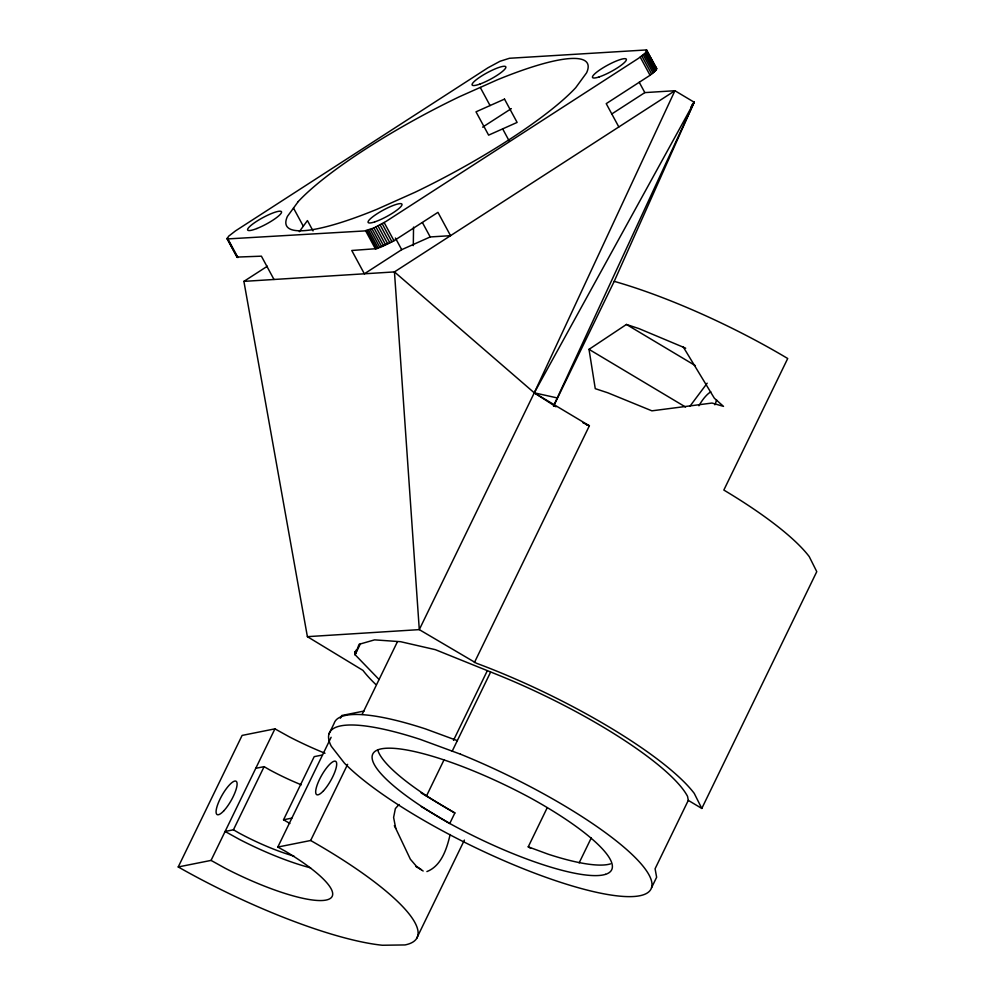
<?xml version="1.0" encoding="UTF-8"?>
<svg xmlns="http://www.w3.org/2000/svg" width="995" height="995" viewBox="0 0 995 995"><rect width="100%" height="100%" fill="white"/><g stroke="black" fill="none" stroke-linecap="round" stroke-linejoin="round"><path stroke-width="1.49" d="M413.298 245.641L413.547 227.109M450.126 834.519C446.929 848.486 441.481 865.936 426.905 871.57M356.048 650.158L355.103 654.722L379.083 679.51M273.998 279.483L261.399 256.175L237.009 257.083L227.208 238.949L228.539 236.288L235.517 230.877L487.936 67.797L500.05 61.255L509.477 58.27L646.464 49.937L656.6 68.394L656.004 70.197L650.058 75.284L606.229 103.642L618.828 126.962M237.146 256.001L237.009 257.083M227.208 238.949L364.531 230.939L373.958 227.954L386.072 221.4L638.491 58.332L645.469 52.922L646.8 50.26M553.693 405.96L614.213 281.349L694.174 102.224L674.921 90.719L644.822 92.61L611.975 113.84M553.481 406.097L694.174 102.224L692.184 104.612M307.393 636.663L419.293 629.624L534.278 392.838L674.921 90.719L394.455 271.909L243.899 281.374L307.393 636.663L362.951 670.381A191.948 42.524 25.9 0 0 375.724 684.398M331.124 737.283L277.816 847.056L310.651 840.501A191.948 42.524 25.9 0 1 404.99 944.939L382.378 945.25A191.948 42.524 25.9 0 1 178.229 866.956L242.108 735.417L274.931 728.85L289.147 736.748A97.535 21.604 25.9 0 0 325.004 753.252M178.229 866.956L211.052 860.401L274.931 728.85M310.602 867.851A97.535 21.604 25.9 0 1 239.335 839.357L225.106 831.459L233.439 829.793L264.11 766.647L269.645 769.869A73.182 16.218 25.9 0 0 301.311 784.806M360.501 643.591L355.103 654.722L354.792 651.625L355.103 654.722L359.071 644.312L374.593 639.86L400.612 641.7L435.362 649.673L498.793 675.257A178.752 39.601 25.9 0 1 687.557 796.373L688.291 800.366L655.083 868.772L656.638 877.242L651.526 887.764M289.893 823.474L283.538 819.78L314.196 756.648L322.529 754.981M329.022 733.862L334.133 723.34A178.752 39.601 25.9 0 1 425.462 728.9L457.327 740.628M340.377 718.228L341.695 715.517L364.083 711.039M362.13 714.41L397.341 641.899M310.651 840.501L347.628 764.334M474.404 662.571L589.376 425.785L534.278 392.838L394.455 271.909L419.293 629.624L476.456 663.255A191.948 42.524 25.9 0 1 694.249 793.388L701.798 808.437L816.771 571.652L809.233 556.603A191.948 42.524 25.9 0 0 723.838 490.062L787.717 358.511A191.948 42.524 25.9 0 0 614.213 281.349M421.32 806.609L449.752 823.499L454.864 812.965L426.432 796.087L444.031 759.857M453.496 740.355L487.339 670.667M452.215 751.15L490.547 672.222M416.656 938.397L464.391 840.091M530.832 848.399L528.233 846.844L547.175 807.828M579.152 862.864L591.353 837.74M556.006 406.793L534.278 392.838L694.174 102.224L690.717 107.373M299.308 231.686L307.43 220.567L313.027 230.927M689.983 406.171L707.171 383.199M399.045 804.495L395.363 808.574L393.61 817.43L395.736 828.412L410.375 859.245L416.271 866.11L423.161 871.035M683.067 346.633L714.348 398.224L723.514 406.37L712.01 403.05L651.899 410.835L607.783 392.789L595.259 388.659L589.015 349.344L626.44 324.457L638.952 328.599L685.692 348.2M243.899 281.374L267.381 266.212M482.625 127.149L511.318 108.617M393.983 240.728L437.949 212.358L450.548 235.678L430.201 236.947L401.706 249.67L364.369 273.799L351.757 250.491L376.757 248.638L393.983 240.728L384.182 222.594M255.765 768.314L264.11 766.647M283.538 819.78L291.871 818.114M534.278 392.838L557.25 397.938M586.478 424.828L589.376 425.785L582.921 422.751M528.233 846.844L548.183 854.195A134.959 29.9 25.9 0 0 610.569 863.834M277.816 847.056L285.242 851.173A97.535 21.604 25.9 0 1 327.343 899.754A97.535 21.604 25.9 0 1 225.28 868.299L211.052 860.401M415.985 866.608L421.258 869.667M233.439 829.793L238.987 833.014A73.182 16.218 25.9 0 0 293.923 856.098M626.44 324.457L695.368 365.65M589.015 349.344L685.53 407.017M688.291 800.366L701.798 808.437M421.146 792.928L426.432 796.087M656.6 68.394L654.25 65.309M646.464 49.937L656.675 68.854M647.247 52.362L652.857 62.722M646.675 51.33L656.476 69.463M646.203 52.063L656.004 70.197M645.469 52.922L655.282 71.055M644.499 53.867L654.3 72.001M643.292 54.899L653.093 73.033M641.862 56.006L651.663 74.14M640.258 57.163L650.058 75.284M639.225 82.249L644.822 92.61M480.262 87.436L490.062 105.557M502.662 128.877L509.179 140.929M422.502 222.706L430.201 236.947M395.413 238.016L401.706 249.67M382.192 223.763L391.993 241.897M380.14 224.907L389.94 243.041M378.063 226.002L387.863 244.136M375.986 227.022L385.786 245.156M373.958 227.954L383.759 246.076M372.006 228.775L381.806 246.909M370.177 229.484L379.978 247.618M368.473 230.069L378.287 248.203M366.956 230.504L376.757 248.638M365.638 230.803L375.438 248.924M293.5 208.079L303.301 226.213M227.333 237.88L237.954 257.568M227.134 238.477L237.357 257.406M394.331 825.663L395.736 828.412M454.864 812.965A135.046 29.925 25.9 0 1 377.677 749.869M716.574 399.903A19.191 6.828 -59.1 0 1 714.87 404.791M698.95 405.786A19.191 6.828 -59.1 0 1 710.778 391.831M298.264 201.55L287.455 216.35A170.953 32.487 -28.4 0 0 376.956 209.286L414.903 192.333A170.953 32.487 -28.4 0 0 575.744 87.659L586.553 72.859A170.953 32.487 -28.4 0 0 497.065 79.923L459.105 96.876A170.953 32.487 -28.4 0 0 298.264 201.55M504.515 99.114L476.008 111.826L488.62 135.146L517.114 122.422L504.515 99.114M460.474 754.185L420.35 739.422A178.752 39.601 25.9 0 0 331.323 746.325L344.457 763.177A178.752 39.601 25.9 0 0 547.225 877.777A178.752 39.601 25.9 0 0 646.029 870.127A178.752 39.601 25.9 0 0 460.474 754.185M605.47 874.356A134.959 29.9 25.9 0 0 530.795 798.127A135.046 29.925 25.9 0 0 379.008 749.434A135.046 29.925 25.9 0 0 449.752 823.499A134.959 29.9 25.9 0 0 605.47 874.356M480.038 84.015A19.154 3.644 -28.4 0 0 505.883 67.312A19.154 3.644 -28.4 0 0 480.958 76.416A19.154 3.644 -28.4 0 0 480.038 84.015M599.239 76.889A19.191 3.644 -28.4 0 0 626.278 60.148A19.191 3.644 -28.4 0 0 602.759 67.983A19.191 3.644 -28.4 0 0 599.239 76.889M374.68 221.91A19.191 3.644 -28.4 0 0 401.868 205.169A19.191 3.644 -28.4 0 0 378.597 212.806A19.191 3.644 -28.4 0 0 374.68 221.91M256.897 228.514A19.191 3.644 -28.4 0 0 281.535 211.91A19.191 3.644 -28.4 0 0 255.329 222.183A19.191 3.644 -28.4 0 0 256.897 228.514M323.512 790.776A19.191 5.249 -60.4 0 0 336.31 762.046A19.191 5.249 -60.4 0 0 318.686 781.187A19.191 5.249 -60.4 0 0 323.512 790.776M223.85 810.763A19.191 5.249 -60.4 0 0 236.748 781.995A19.191 5.249 -60.4 0 0 219.149 800.975A19.191 5.249 -60.4 0 0 223.85 810.763"/></g></svg>
